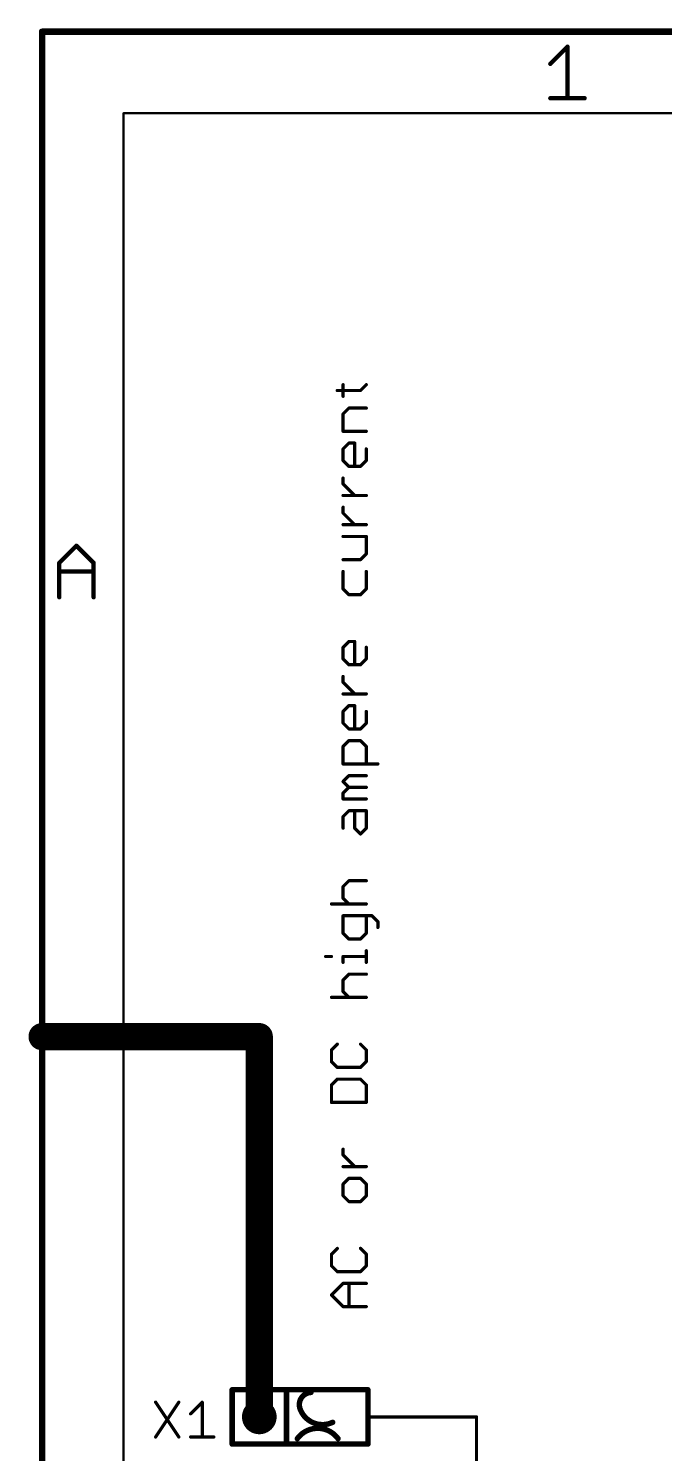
# Model space of a CAD drawing. Extents: x -44 to 217, y -56 to 126.
# Drawn here: x -43.8 to -14.1, y 59.2 to 125.9 of the extents above; entities that cross this region are included whole.
import ezdxf

# ---------------------------------------------------------------- set-up
doc = ezdxf.new("R2010")
doc.units = 0
for name, color, linetype in [('91', 94, 'CONTINUOUS'), ('94', 14, 'CONTINUOUS'), ('95', 251, 'CONTINUOUS')]:
    doc.layers.add(name, color=color, linetype=linetype)

msp = doc.modelspace()

# ---------------------------------------------------------------- linework, layer by layer
at = {"layer": '91'}
for points, const_width in [([(-29.1009, 108.6823), (-29.1009, 109.2246)], 0.1524), ([(-28.2874, 108.9534), (-28.0162, 109.2246)], 0.1524), ([(-29.372, 108.9534), (-28.2874, 108.9534)], 0.1524), ([(-29.1009, 107.8586), (-28.8297, 108.1298)], 0.1524), ([(-28.8297, 108.1298), (-28.0162, 108.1298)], 0.1524), ([(-29.1009, 107.0451), (-29.1009, 107.8586)], 0.1524), ([(-28.0162, 107.0451), (-29.1009, 107.0451)], 0.1524), ([(-29.1009, 106.2214), (-28.8297, 106.4926)], 0.1524), ([(-29.1009, 105.6791), (-29.1009, 106.2214)], 0.1524), ([(-28.8297, 106.4926), (-28.5585, 106.4926)], 0.1524), ([(-28.5585, 106.4926), (-28.5585, 105.4079)], 0.1524), ([(-28.0162, 106.2214), (-28.0162, 105.6791)], 0.1524), ([(-28.8297, 105.4079), (-29.1009, 105.6791)], 0.1524), ([(-28.2874, 105.4079), (-28.8297, 105.4079)], 0.1524), ([(-28.0162, 105.6791), (-28.2874, 105.4079)], 0.1524), ([(-29.1009, 104.586), (-29.1009, 104.8571)], 0.1524), ([(-28.5585, 104.0437), (-29.1009, 104.586)], 0.1524), ([(-28.0162, 104.0437), (-29.1009, 104.0437)], 0.1524), ([(-29.1009, 103.2217), (-29.1009, 103.4929)], 0.1524), ([(-28.5585, 102.6794), (-29.1009, 103.2217)], 0.1524), ([(-28.0162, 102.6794), (-29.1009, 102.6794)], 0.1524), ([(-28.0162, 102.1269), (-29.1009, 102.1269)], 0.1524), ([(-28.0162, 101.3134), (-28.0162, 102.1269)], 0.1524), ([(-28.2874, 101.0422), (-28.0162, 101.3134)], 0.1524), ([(-29.1009, 101.0422), (-28.2874, 101.0422)], 0.1524), ([(-29.1009, 100.4897), (-29.1009, 99.6762)], 0.1524), ([(-28.0162, 99.6762), (-28.0162, 100.4897)], 0.1524), ([(-29.1009, 99.6762), (-28.8297, 99.405)], 0.1524), ([(-28.8297, 99.405), (-28.2874, 99.405)], 0.1524), ([(-28.2874, 99.405), (-28.0162, 99.6762)], 0.1524), ([(-29.1009, 96.9442), (-28.8297, 97.2154)], 0.1524), ([(-28.8297, 97.2154), (-28.5585, 97.2154)], 0.1524), ([(-28.5585, 97.2154), (-28.5585, 96.1307)], 0.1524), ([(-29.1009, 96.4019), (-29.1009, 96.9442)], 0.1524), ([(-28.0162, 96.9442), (-28.0162, 96.4019)], 0.1524), ([(-28.8297, 96.1307), (-29.1009, 96.4019)], 0.1524), ([(-28.2874, 96.1307), (-28.8297, 96.1307)], 0.1524), ([(-28.0162, 96.4019), (-28.2874, 96.1307)], 0.1524), ([(-29.1009, 95.3088), (-29.1009, 95.5799)], 0.1524), ([(-28.5585, 94.7664), (-29.1009, 95.3088)], 0.1524), ([(-28.0162, 94.7664), (-29.1009, 94.7664)], 0.1524), ([(-29.1009, 93.9428), (-28.8297, 94.2139)], 0.1524), ([(-29.1009, 93.4004), (-29.1009, 93.9428)], 0.1524), ([(-28.8297, 94.2139), (-28.5585, 94.2139)], 0.1524), ([(-28.5585, 94.2139), (-28.5585, 93.1293)], 0.1524), ([(-28.0162, 93.9428), (-28.0162, 93.4004)], 0.1524), ([(-28.8297, 93.1293), (-29.1009, 93.4004)], 0.1524), ([(-28.0162, 93.4004), (-28.2874, 93.1293)], 0.1524), ([(-29.1009, 92.3056), (-28.8297, 92.5768)], 0.1524), ([(-28.2874, 93.1293), (-28.8297, 93.1293)], 0.1524), ([(-28.8297, 92.5768), (-28.2874, 92.5768)], 0.1524), ([(-28.2874, 92.5768), (-28.0162, 92.3056)], 0.1524), ([(-29.1009, 91.4921), (-29.1009, 92.3056)], 0.1524), ([(-28.0162, 92.3056), (-28.0162, 91.4921)], 0.1524), ([(-27.4739, 91.4921), (-29.1009, 91.4921)], 0.1524), ([(-29.1009, 90.6685), (-28.8297, 90.9396)], 0.1524), ([(-28.8297, 90.3973), (-29.1009, 90.6685)], 0.1524), ([(-28.8297, 90.9396), (-28.0162, 90.9396)], 0.1524), ([(-29.1009, 90.1261), (-28.8297, 90.3973)], 0.1524), ([(-29.1009, 89.855), (-29.1009, 90.1261)], 0.1524), ([(-28.8297, 90.3973), (-28.0162, 90.3973)], 0.1524), ([(-28.0162, 89.855), (-29.1009, 89.855)], 0.1524), ([(-29.1009, 89.0313), (-28.8297, 89.3025)], 0.1524), ([(-28.8297, 89.3025), (-28.0162, 89.3025)], 0.1524), ([(-28.5585, 88.489), (-28.5585, 89.3025)], 0.1524), ([(-28.0162, 89.3025), (-28.0162, 88.489)], 0.1524), ([(-29.1009, 88.489), (-29.1009, 89.0313)], 0.1524), ([(-28.2874, 88.2178), (-28.5585, 88.489)], 0.1524), ([(-28.0162, 88.489), (-28.2874, 88.2178)], 0.1524), ([(-29.1009, 85.757), (-28.8297, 86.0282)], 0.1524), ([(-28.8297, 86.0282), (-28.0162, 86.0282)], 0.1524), ([(-29.1009, 85.2147), (-29.1009, 85.757)], 0.1524), ([(-28.8297, 84.9435), (-29.1009, 85.2147)], 0.1524), ([(-29.6432, 84.9435), (-28.0162, 84.9435)], 0.1524), ([(-27.745, 84.391), (-29.1009, 84.391)], 0.1524), ([(-29.1009, 84.391), (-29.1009, 83.5775)], 0.1524), ([(-28.0162, 83.5775), (-28.0162, 84.391)], 0.1524), ([(-27.4739, 84.1198), (-27.745, 84.391)], 0.1524), ([(-27.4739, 83.8487), (-27.4739, 84.1198)], 0.1524), ([(-29.1009, 83.5775), (-28.8297, 83.3063)], 0.1524), ([(-28.8297, 83.3063), (-28.2874, 83.3063)], 0.1524), ([(-28.2874, 83.3063), (-28.0162, 83.5775)], 0.1524), ([(-28.0162, 82.2149), (-28.0162, 82.7572)], 0.1524), ([(-29.9144, 82.4861), (-29.6432, 82.4861)], 0.1524), ([(-29.1009, 82.2149), (-29.1009, 82.4861)], 0.1524), ([(-29.1009, 82.4861), (-28.0162, 82.4861)], 0.1524), ([(-29.1009, 81.3912), (-28.8297, 81.6624)], 0.1524), ([(-29.1009, 80.8489), (-29.1009, 81.3912)], 0.1524), ([(-28.8297, 81.6624), (-28.0162, 81.6624)], 0.1524), ([(-29.6432, 80.5777), (-28.0162, 80.5777)], 0.1524), ([(-28.8297, 80.5777), (-29.1009, 80.8489)], 0.1524), ([(-33.02, 78.74), (-43.18, 78.74)], 1.27), ([(-33.02, 60.96), (-33.02, 78.74)], 1.27), ([(-29.372, 78.3881), (-29.6432, 78.1169)], 0.1524), ([(-29.6432, 78.1169), (-29.6432, 77.5746)], 0.1524), ([(-28.0162, 78.1169), (-28.2874, 78.3881)], 0.1524), ([(-28.0162, 77.5746), (-28.0162, 78.1169)], 0.1524), ([(-29.6432, 77.5746), (-29.372, 77.3034)], 0.1524), ([(-29.372, 77.3034), (-28.2874, 77.3034)], 0.1524), ([(-28.2874, 77.3034), (-28.0162, 77.5746)], 0.1524), ([(-29.372, 76.7509), (-29.6432, 76.4798)], 0.1524), ([(-28.2874, 76.7509), (-29.372, 76.7509)], 0.1524), ([(-28.0162, 76.4798), (-28.2874, 76.7509)], 0.1524), ([(-29.6432, 76.4798), (-29.6432, 75.6663)], 0.1524), ([(-28.0162, 75.6663), (-28.0162, 76.4798)], 0.1524), ([(-29.6432, 75.6663), (-28.0162, 75.6663)], 0.1524), ([(-29.1009, 73.2072), (-29.1009, 73.4783)], 0.1524), ([(-28.5585, 72.6648), (-29.1009, 73.2072)], 0.1524), ([(-28.0162, 72.6648), (-29.1009, 72.6648)], 0.1524), ([(-28.8297, 72.1123), (-29.1009, 71.8412)], 0.1524), ([(-28.2874, 72.1123), (-28.8297, 72.1123)], 0.1524), ([(-28.0162, 71.8412), (-28.2874, 72.1123)], 0.1524), ([(-29.1009, 71.8412), (-29.1009, 71.2988)], 0.1524), ([(-29.1009, 71.2988), (-28.8297, 71.0277)], 0.1524), ([(-28.2874, 71.0277), (-28.0162, 71.2988)], 0.1524), ([(-28.0162, 71.2988), (-28.0162, 71.8412)], 0.1524), ([(-28.8297, 71.0277), (-28.2874, 71.0277)], 0.1524), ([(-29.372, 68.838), (-29.6432, 68.5669)], 0.1524), ([(-29.6432, 68.5669), (-29.6432, 68.0245)], 0.1524), ([(-28.0162, 68.5669), (-28.2874, 68.838)], 0.1524), ([(-28.0162, 68.0245), (-28.0162, 68.5669)], 0.1524), ([(-29.6432, 68.0245), (-29.372, 67.7534)], 0.1524), ([(-28.2874, 67.7534), (-28.0162, 68.0245)], 0.1524), ([(-29.372, 67.7534), (-28.2874, 67.7534)], 0.1524), ([(-29.6432, 66.6585), (-29.1009, 67.2009)], 0.1524), ([(-29.1009, 66.1162), (-29.6432, 66.6585)], 0.1524), ([(-29.1009, 67.2009), (-28.0162, 67.2009)], 0.1524), ([(-28.8297, 66.1162), (-28.8297, 67.2009)], 0.1524), ([(-28.0162, 66.1162), (-29.1009, 66.1162)], 0.1524), ([(-22.86, 58.42), (-22.86, 60.96)], 0.1524)]:
    msp.add_lwpolyline(points, dxfattribs=dict(at, const_width=const_width))
for points, const_width in [([(-29.0628, 109.2246, 1), (-29.139, 109.2246)], 0.0762), ([(-27.9893, 109.1977, 1), (-28.0431, 109.2515)], 0.0762), ([(-29.372, 108.9915, 1), (-29.372, 108.9153)], 0.0762), ([(-29.139, 108.6823, 1), (-29.0628, 108.6823)], 0.0762), ([(-28.3143, 108.9804, 1), (-28.2604, 108.9265)], 0.0762), ([(-28.2874, 108.9153, 1), (-28.2874, 108.9915)], 0.0762), ([(-28.8297, 108.1679, 1), (-28.8297, 108.0917)], 0.0762), ([(-28.8028, 108.1028, 1), (-28.8566, 108.1567)], 0.0762), ([(-28.0162, 108.0917, 1), (-28.0162, 108.1679)], 0.0762), ([(-29.0628, 107.8586, 1), (-29.139, 107.8586)], 0.0762), ([(-29.1278, 107.8855, 1), (-29.0739, 107.8317)], 0.0762), ([(-29.1009, 107.0832, 1), (-29.1009, 107.007)], 0.0762), ([(-29.139, 107.0451, 1), (-29.0628, 107.0451)], 0.0762), ([(-28.0162, 107.007, 1), (-28.0162, 107.0832)], 0.0762), ([(-29.0628, 106.2214, 1), (-29.139, 106.2214)], 0.0762), ([(-29.1278, 106.2484, 1), (-29.0739, 106.1945)], 0.0762), ([(-28.8297, 106.5307, 1), (-28.8297, 106.4545)], 0.0762), ([(-28.8028, 106.4657, 1), (-28.8566, 106.5196)], 0.0762), ([(-28.5204, 106.4926, 1), (-28.5966, 106.4926)], 0.0762), ([(-28.5585, 106.4545, 1), (-28.5585, 106.5307)], 0.0762), ([(-27.9781, 106.2214, 1), (-28.0543, 106.2214)], 0.0762), ([(-29.0739, 105.7061, 1), (-29.1278, 105.6522)], 0.0762), ([(-29.139, 105.6791, 1), (-29.0628, 105.6791)], 0.0762), ([(-28.8297, 105.446, 1), (-28.8297, 105.3698)], 0.0762), ([(-28.8566, 105.381, 1), (-28.8028, 105.4349)], 0.0762), ([(-28.5966, 105.4079, 1), (-28.5204, 105.4079)], 0.0762), ([(-28.3143, 105.4349, 1), (-28.2604, 105.381)], 0.0762), ([(-28.2874, 105.3698, 1), (-28.2874, 105.446)], 0.0762), ([(-28.0543, 105.6791, 1), (-27.9781, 105.6791)], 0.0762), ([(-27.9893, 105.6522, 1), (-28.0431, 105.7061)], 0.0762), ([(-29.0628, 104.8571, 1), (-29.139, 104.8571)], 0.0762), ([(-29.0739, 104.6129, 1), (-29.1278, 104.559)], 0.0762), ([(-29.139, 104.586, 1), (-29.0628, 104.586)], 0.0762), ([(-29.1009, 104.0818, 1), (-29.1009, 104.0056)], 0.0762), ([(-28.5855, 104.0167, 1), (-28.5316, 104.0706)], 0.0762), ([(-28.0162, 104.0056, 1), (-28.0162, 104.0818)], 0.0762), ([(-29.0628, 103.4929, 1), (-29.139, 103.4929)], 0.0762), ([(-29.0739, 103.2486, 1), (-29.1278, 103.1947)], 0.0762), ([(-29.139, 103.2217, 1), (-29.0628, 103.2217)], 0.0762), ([(-29.1009, 102.7175, 1), (-29.1009, 102.6413)], 0.0762), ([(-28.5855, 102.6524, 1), (-28.5316, 102.7063)], 0.0762), ([(-28.0162, 102.6413, 1), (-28.0162, 102.7175)], 0.0762), ([(-29.1009, 102.165, 1), (-29.1009, 102.0888)], 0.0762), ([(-27.9781, 102.1269, 1), (-28.0543, 102.1269)], 0.0762), ([(-28.0162, 102.0888, 1), (-28.0162, 102.165)], 0.0762), ([(-28.0543, 101.3134, 1), (-27.9781, 101.3134)], 0.0762), ([(-27.9893, 101.2864, 1), (-28.0431, 101.3403)], 0.0762), ([(-29.1009, 101.0803, 1), (-29.1009, 101.0041)], 0.0762), ([(-28.3143, 101.0691, 1), (-28.2604, 101.0153)], 0.0762), ([(-28.2874, 101.0041, 1), (-28.2874, 101.0803)], 0.0762), ([(-29.0628, 100.4897, 1), (-29.139, 100.4897)], 0.0762), ([(-27.9781, 100.4897, 1), (-28.0543, 100.4897)], 0.0762), ([(-29.139, 99.6762, 1), (-29.0628, 99.6762)], 0.0762), ([(-29.0739, 99.7031, 1), (-29.1278, 99.6493)], 0.0762), ([(-28.8297, 99.4431, 1), (-28.8297, 99.3669)], 0.0762), ([(-28.8566, 99.3781, 1), (-28.8028, 99.432)], 0.0762), ([(-28.3143, 99.432, 1), (-28.2604, 99.3781)], 0.0762), ([(-28.2874, 99.3669, 1), (-28.2874, 99.4431)], 0.0762), ([(-28.0543, 99.6762, 1), (-27.9781, 99.6762)], 0.0762), ([(-27.9893, 99.6493, 1), (-28.0431, 99.7031)], 0.0762), ([(-28.8297, 97.2535, 1), (-28.8297, 97.1773)], 0.0762), ([(-28.8028, 97.1884, 1), (-28.8566, 97.2423)], 0.0762), ([(-28.5204, 97.2154, 1), (-28.5966, 97.2154)], 0.0762), ([(-28.5585, 97.1773, 1), (-28.5585, 97.2535)], 0.0762), ([(-29.0628, 96.9442, 1), (-29.139, 96.9442)], 0.0762), ([(-29.1278, 96.9712, 1), (-29.0739, 96.9173)], 0.0762), ([(-27.9781, 96.9442, 1), (-28.0543, 96.9442)], 0.0762), ([(-29.139, 96.4019, 1), (-29.0628, 96.4019)], 0.0762), ([(-29.0739, 96.4288, 1), (-29.1278, 96.375)], 0.0762), ([(-28.8297, 96.1688, 1), (-28.8297, 96.0926)], 0.0762), ([(-28.8566, 96.1038, 1), (-28.8028, 96.1577)], 0.0762), ([(-28.5966, 96.1307, 1), (-28.5204, 96.1307)], 0.0762), ([(-28.3143, 96.1577, 1), (-28.2604, 96.1038)], 0.0762), ([(-28.2874, 96.0926, 1), (-28.2874, 96.1688)], 0.0762), ([(-28.0543, 96.4019, 1), (-27.9781, 96.4019)], 0.0762), ([(-27.9893, 96.375, 1), (-28.0431, 96.4288)], 0.0762), ([(-29.0628, 95.5799, 1), (-29.139, 95.5799)], 0.0762), ([(-29.0739, 95.3357, 1), (-29.1278, 95.2818)], 0.0762), ([(-29.139, 95.3088, 1), (-29.0628, 95.3088)], 0.0762), ([(-29.1009, 94.8045, 1), (-29.1009, 94.7283)], 0.0762), ([(-28.5855, 94.7395, 1), (-28.5316, 94.7934)], 0.0762), ([(-28.0162, 94.7283, 1), (-28.0162, 94.8045)], 0.0762), ([(-29.0628, 93.9428, 1), (-29.139, 93.9428)], 0.0762), ([(-29.1278, 93.9697, 1), (-29.0739, 93.9158)], 0.0762), ([(-28.8297, 94.252, 1), (-28.8297, 94.1758)], 0.0762), ([(-28.8028, 94.187, 1), (-28.8566, 94.2409)], 0.0762), ([(-28.5204, 94.2139, 1), (-28.5966, 94.2139)], 0.0762), ([(-28.5585, 94.1758, 1), (-28.5585, 94.252)], 0.0762), ([(-27.9781, 93.9428, 1), (-28.0543, 93.9428)], 0.0762), ([(-29.0739, 93.4274, 1), (-29.1278, 93.3735)], 0.0762), ([(-29.139, 93.4004, 1), (-29.0628, 93.4004)], 0.0762), ([(-28.0543, 93.4004, 1), (-27.9781, 93.4004)], 0.0762), ([(-27.9893, 93.3735, 1), (-28.0431, 93.4274)], 0.0762), ([(-28.8297, 93.1674, 1), (-28.8297, 93.0912)], 0.0762), ([(-28.8297, 92.6149, 1), (-28.8297, 92.5387)], 0.0762), ([(-28.8566, 93.1023, 1), (-28.8028, 93.1562)], 0.0762), ([(-28.8028, 92.5498, 1), (-28.8566, 92.6037)], 0.0762), ([(-28.5966, 93.1293, 1), (-28.5204, 93.1293)], 0.0762), ([(-28.3143, 93.1562, 1), (-28.2604, 93.1023)], 0.0762), ([(-28.2604, 92.6037, 1), (-28.3143, 92.5498)], 0.0762), ([(-28.2874, 93.0912, 1), (-28.2874, 93.1674)], 0.0762), ([(-28.2874, 92.5387, 1), (-28.2874, 92.6149)], 0.0762), ([(-29.0628, 92.3056, 1), (-29.139, 92.3056)], 0.0762), ([(-29.1278, 92.3326, 1), (-29.0739, 92.2787)], 0.0762), ([(-27.9781, 92.3056, 1), (-28.0543, 92.3056)], 0.0762), ([(-28.0431, 92.2787, 1), (-27.9893, 92.3326)], 0.0762), ([(-29.1009, 91.5302, 1), (-29.1009, 91.454)], 0.0762), ([(-29.139, 91.4921, 1), (-29.0628, 91.4921)], 0.0762), ([(-28.0543, 91.4921, 1), (-27.9781, 91.4921)], 0.0762), ([(-27.4739, 91.454, 1), (-27.4739, 91.5302)], 0.0762), ([(-29.0739, 90.6954, 1), (-29.1278, 90.6415)], 0.0762), ([(-29.1278, 90.6954, 1), (-29.0739, 90.6415)], 0.0762), ([(-28.8297, 90.9777, 1), (-28.8297, 90.9015)], 0.0762), ([(-28.8028, 90.9127, 1), (-28.8566, 90.9666)], 0.0762), ([(-28.0162, 90.9015, 1), (-28.0162, 90.9777)], 0.0762), ([(-29.0628, 90.1261, 1), (-29.139, 90.1261)], 0.0762), ([(-29.1278, 90.1531, 1), (-29.0739, 90.0992)], 0.0762), ([(-28.8297, 90.4354, 1), (-28.8297, 90.3592)], 0.0762), ([(-28.8028, 90.3704, 1), (-28.8566, 90.4242)], 0.0762), ([(-28.8566, 90.3704, 1), (-28.8028, 90.4242)], 0.0762), ([(-28.0162, 90.3592, 1), (-28.0162, 90.4354)], 0.0762), ([(-29.1009, 89.8931, 1), (-29.1009, 89.8169)], 0.0762), ([(-29.139, 89.855, 1), (-29.0628, 89.855)], 0.0762), ([(-28.8297, 89.3406, 1), (-28.8297, 89.2644)], 0.0762), ([(-28.8028, 89.2755, 1), (-28.8566, 89.3294)], 0.0762), ([(-28.5204, 89.3025, 1), (-28.5966, 89.3025)], 0.0762), ([(-27.9781, 89.3025, 1), (-28.0543, 89.3025)], 0.0762), ([(-28.0162, 89.8169, 1), (-28.0162, 89.8931)], 0.0762), ([(-28.0162, 89.2644, 1), (-28.0162, 89.3406)], 0.0762), ([(-29.0628, 89.0313, 1), (-29.139, 89.0313)], 0.0762), ([(-29.1278, 89.0582, 1), (-29.0739, 89.0044)], 0.0762), ([(-29.139, 88.489, 1), (-29.0628, 88.489)], 0.0762), ([(-28.5316, 88.5159, 1), (-28.5855, 88.462)], 0.0762), ([(-28.5966, 88.489, 1), (-28.5204, 88.489)], 0.0762), ([(-28.3143, 88.2448, 1), (-28.2604, 88.1909)], 0.0762), ([(-28.3143, 88.1909, 1), (-28.2604, 88.2448)], 0.0762), ([(-28.0543, 88.489, 1), (-27.9781, 88.489)], 0.0762), ([(-27.9893, 88.462, 1), (-28.0431, 88.5159)], 0.0762), ([(-28.8297, 86.0663, 1), (-28.8297, 85.9901)], 0.0762), ([(-28.8028, 86.0012, 1), (-28.8566, 86.0551)], 0.0762), ([(-28.0162, 85.9901, 1), (-28.0162, 86.0663)], 0.0762), ([(-29.0628, 85.757, 1), (-29.139, 85.757)], 0.0762), ([(-29.1278, 85.7839, 1), (-29.0739, 85.73)], 0.0762), ([(-29.0739, 85.2416, 1), (-29.1278, 85.1877)], 0.0762), ([(-29.6432, 84.9816, 1), (-29.6432, 84.9054)], 0.0762), ([(-29.139, 85.2147, 1), (-29.0628, 85.2147)], 0.0762), ([(-28.8566, 84.9166, 1), (-28.8028, 84.9704)], 0.0762), ([(-28.0162, 84.9054, 1), (-28.0162, 84.9816)], 0.0762), ([(-29.1009, 84.4291, 1), (-29.1009, 84.3529)], 0.0762), ([(-29.0628, 84.391, 1), (-29.139, 84.391)], 0.0762), ([(-27.9781, 84.391, 1), (-28.0543, 84.391)], 0.0762), ([(-27.7181, 84.4179, 1), (-27.772, 84.3641)], 0.0762), ([(-27.745, 84.3529, 1), (-27.745, 84.4291)], 0.0762), ([(-27.4358, 84.1198, 1), (-27.512, 84.1198)], 0.0762), ([(-27.5008, 84.0929, 1), (-27.4469, 84.1468)], 0.0762), ([(-29.139, 83.5775, 1), (-29.0628, 83.5775)], 0.0762), ([(-29.0739, 83.6044, 1), (-29.1278, 83.5506)], 0.0762), ([(-28.8297, 83.3444, 1), (-28.8297, 83.2682)], 0.0762), ([(-28.8566, 83.2794, 1), (-28.8028, 83.3333)], 0.0762), ([(-28.3143, 83.3333, 1), (-28.2604, 83.2794)], 0.0762), ([(-28.2874, 83.2682, 1), (-28.2874, 83.3444)], 0.0762), ([(-28.0543, 83.5775, 1), (-27.9781, 83.5775)], 0.0762), ([(-27.9893, 83.5506, 1), (-28.0431, 83.6044)], 0.0762), ([(-27.512, 83.8487, 1), (-27.4358, 83.8487)], 0.0762), ([(-27.9781, 82.7572, 1), (-28.0543, 82.7572)], 0.0762), ([(-29.9144, 82.5242, 1), (-29.9144, 82.448)], 0.0762), ([(-29.6432, 82.448, 1), (-29.6432, 82.5242)], 0.0762), ([(-29.0628, 82.4861, 1), (-29.139, 82.4861)], 0.0762), ([(-29.1009, 82.5242, 1), (-29.1009, 82.448)], 0.0762), ([(-29.139, 82.2149, 1), (-29.0628, 82.2149)], 0.0762), ([(-28.0543, 82.2149, 1), (-27.9781, 82.2149)], 0.0762), ([(-28.0162, 82.448, 1), (-28.0162, 82.5242)], 0.0762), ([(-29.0628, 81.3912, 1), (-29.139, 81.3912)], 0.0762), ([(-29.1278, 81.4182, 1), (-29.0739, 81.3643)], 0.0762), ([(-28.8297, 81.7005, 1), (-28.8297, 81.6243)], 0.0762), ([(-28.8028, 81.6355, 1), (-28.8566, 81.6893)], 0.0762), ([(-28.0162, 81.6243, 1), (-28.0162, 81.7005)], 0.0762), ([(-29.6432, 80.6158, 1), (-29.6432, 80.5396)], 0.0762), ([(-29.0739, 80.8759, 1), (-29.1278, 80.822)], 0.0762), ([(-29.139, 80.8489, 1), (-29.0628, 80.8489)], 0.0762), ([(-28.8566, 80.5508, 1), (-28.8028, 80.6047)], 0.0762), ([(-28.0162, 80.5396, 1), (-28.0162, 80.6158)], 0.0762), ([(-43.18, 79.0575, 1), (-43.18, 78.4225)], 0.635), ([(-32.7025, 78.74, 1), (-33.3375, 78.74)], 0.635), ([(-33.02, 78.4225, 1), (-33.02, 79.0575)], 0.635), ([(-29.6051, 78.1169, 1), (-29.6813, 78.1169)], 0.0762), ([(-29.6701, 78.1439, 1), (-29.6162, 78.09)], 0.0762), ([(-29.3451, 78.3612, 1), (-29.399, 78.415)], 0.0762), ([(-28.2604, 78.415, 1), (-28.3143, 78.3612)], 0.0762), ([(-27.9781, 78.1169, 1), (-28.0543, 78.1169)], 0.0762), ([(-28.0431, 78.09, 1), (-27.9893, 78.1439)], 0.0762), ([(-29.6813, 77.5746, 1), (-29.6051, 77.5746)], 0.0762), ([(-29.6162, 77.6015, 1), (-29.6701, 77.5477)], 0.0762), ([(-29.372, 77.3415, 1), (-29.372, 77.2653)], 0.0762), ([(-29.399, 77.2765, 1), (-29.3451, 77.3304)], 0.0762), ([(-28.3143, 77.3304, 1), (-28.2604, 77.2765)], 0.0762), ([(-28.2874, 77.2653, 1), (-28.2874, 77.3415)], 0.0762), ([(-28.0543, 77.5746, 1), (-27.9781, 77.5746)], 0.0762), ([(-27.9893, 77.5477, 1), (-28.0431, 77.6015)], 0.0762), ([(-29.372, 76.789, 1), (-29.372, 76.7128)], 0.0762), ([(-29.3451, 76.724, 1), (-29.399, 76.7779)], 0.0762), ([(-28.2604, 76.7779, 1), (-28.3143, 76.724)], 0.0762), ([(-28.2874, 76.7128, 1), (-28.2874, 76.789)], 0.0762), ([(-29.6051, 76.4798, 1), (-29.6813, 76.4798)], 0.0762), ([(-29.6701, 76.5067, 1), (-29.6162, 76.4528)], 0.0762), ([(-27.9781, 76.4798, 1), (-28.0543, 76.4798)], 0.0762), ([(-28.0431, 76.4528, 1), (-27.9893, 76.5067)], 0.0762), ([(-29.6432, 75.7044, 1), (-29.6432, 75.6282)], 0.0762), ([(-29.6813, 75.6663, 1), (-29.6051, 75.6663)], 0.0762), ([(-28.0543, 75.6663, 1), (-27.9781, 75.6663)], 0.0762), ([(-28.0162, 75.6282, 1), (-28.0162, 75.7044)], 0.0762), ([(-29.0628, 73.4783, 1), (-29.139, 73.4783)], 0.0762), ([(-29.0739, 73.2341, 1), (-29.1278, 73.1802)], 0.0762), ([(-29.139, 73.2072, 1), (-29.0628, 73.2072)], 0.0762), ([(-29.1009, 72.7029, 1), (-29.1009, 72.6267)], 0.0762), ([(-28.5855, 72.6379, 1), (-28.5316, 72.6918)], 0.0762), ([(-28.0162, 72.6267, 1), (-28.0162, 72.7029)], 0.0762), ([(-28.8297, 72.1504, 1), (-28.8297, 72.0742)], 0.0762), ([(-28.8028, 72.0854, 1), (-28.8566, 72.1393)], 0.0762), ([(-28.2604, 72.1393, 1), (-28.3143, 72.0854)], 0.0762), ([(-28.2874, 72.0742, 1), (-28.2874, 72.1504)], 0.0762), ([(-29.0628, 71.8412, 1), (-29.139, 71.8412)], 0.0762), ([(-29.1278, 71.8681, 1), (-29.0739, 71.8142)], 0.0762), ([(-29.0739, 71.3258, 1), (-29.1278, 71.2719)], 0.0762), ([(-29.139, 71.2988, 1), (-29.0628, 71.2988)], 0.0762), ([(-27.9781, 71.8412, 1), (-28.0543, 71.8412)], 0.0762), ([(-28.0543, 71.2988, 1), (-27.9781, 71.2988)], 0.0762), ([(-28.0431, 71.8142, 1), (-27.9893, 71.8681)], 0.0762), ([(-27.9893, 71.2719, 1), (-28.0431, 71.3258)], 0.0762), ([(-28.8297, 71.0658, 1), (-28.8297, 70.9896)], 0.0762), ([(-28.8566, 71.0007, 1), (-28.8028, 71.0546)], 0.0762), ([(-28.3143, 71.0546, 1), (-28.2604, 71.0007)], 0.0762), ([(-28.2874, 70.9896, 1), (-28.2874, 71.0658)], 0.0762), ([(-29.6051, 68.5669, 1), (-29.6813, 68.5669)], 0.0762), ([(-29.6701, 68.5938, 1), (-29.6162, 68.5399)], 0.0762), ([(-29.3451, 68.8111, 1), (-29.399, 68.865)], 0.0762), ([(-28.2604, 68.865, 1), (-28.3143, 68.8111)], 0.0762), ([(-27.9781, 68.5669, 1), (-28.0543, 68.5669)], 0.0762), ([(-28.0431, 68.5399, 1), (-27.9893, 68.5938)], 0.0762), ([(-29.6162, 68.0515, 1), (-29.6701, 67.9976)], 0.0762), ([(-29.6813, 68.0245, 1), (-29.6051, 68.0245)], 0.0762), ([(-28.0543, 68.0245, 1), (-27.9781, 68.0245)], 0.0762), ([(-27.9893, 67.9976, 1), (-28.0431, 68.0515)], 0.0762), ([(-29.372, 67.7915, 1), (-29.372, 67.7153)], 0.0762), ([(-29.399, 67.7264, 1), (-29.3451, 67.7803)], 0.0762), ([(-28.3143, 67.7803, 1), (-28.2604, 67.7264)], 0.0762), ([(-28.2874, 67.7153, 1), (-28.2874, 67.7915)], 0.0762), ([(-29.6162, 66.6855, 1), (-29.6701, 66.6316)], 0.0762), ([(-29.6701, 66.6855, 1), (-29.6162, 66.6316)], 0.0762), ([(-29.1009, 67.239, 1), (-29.1009, 67.1628)], 0.0762), ([(-29.0739, 67.1739, 1), (-29.1278, 67.2278)], 0.0762), ([(-28.7916, 67.2009, 1), (-28.8678, 67.2009)], 0.0762), ([(-28.0162, 67.1628, 1), (-28.0162, 67.239)], 0.0762), ([(-29.1009, 66.1543, 1), (-29.1009, 66.0781)], 0.0762), ([(-29.1278, 66.0893, 1), (-29.0739, 66.1431)], 0.0762), ([(-28.8678, 66.1162, 1), (-28.7916, 66.1162)], 0.0762), ([(-28.0162, 66.0781, 1), (-28.0162, 66.1543)], 0.0762), ([(-33.3375, 60.96, 1), (-32.7025, 60.96)], 0.635), ([(-22.8219, 60.96, 1), (-22.8981, 60.96)], 0.0762)]:
    msp.add_lwpolyline(points, format="xyb", dxfattribs=dict(at, const_width=const_width))
at = {"layer": '94'}
for points, const_width in [([(-43.18, 125.73), (-43.18, -53.34)], 0.3), ([(217.17, 125.73), (-43.18, 125.73)], 0.3), ([(-19.4092, 124.2275), (-18.6062, 125.0305)], 0.2032), ([(-18.6062, 125.0305), (-18.6062, 122.6216)], 0.2032), ([(-19.4092, 122.6216), (-17.8033, 122.6216)], 0.2032), ([(-39.37, 121.92), (-39.37, -49.53)], 0.1), ([(213.36, 121.92), (-39.37, 121.92)], 0.1), ([(-42.375, 100.8913), (-41.5721, 101.6942)], 0.2032), ([(-41.5721, 101.6942), (-40.7691, 100.8913)], 0.2032), ([(-42.375, 99.2854), (-42.375, 100.8913)], 0.2032), ([(-40.7691, 100.8913), (-40.7691, 99.2854)], 0.2032), ([(-42.375, 100.4898), (-40.7691, 100.4898)], 0.2032), ([(-43.18, 79.0575), (-39.37, 79.0575)], 0.1), ([(-31.75, 62.23), (-34.29, 62.23)], 0.254), ([(-34.29, 62.23), (-34.29, 59.69)], 0.254), ([(-31.75, 62.23), (-27.94, 62.23)], 0.254), ([(-31.75, 59.69), (-31.75, 62.23)], 0.254), ([(-27.94, 62.23), (-27.94, 59.69)], 0.254), ([(-25.4, 60.96), (-27.94, 60.96)], 0.1524), ([(-22.86, 60.96), (-25.4, 60.96)], 0.1524), ([(-34.29, 59.69), (-31.75, 59.69)], 0.254), ([(-27.94, 59.69), (-31.75, 59.69)], 0.254)]:
    msp.add_lwpolyline(points, dxfattribs=dict(at, const_width=const_width))
for points, const_width in [([(-43.105, 125.73, 1), (-43.255, 125.73)], 0.15), ([(-43.18, 125.805, 1), (-43.18, 125.655)], 0.15), ([(-18.5554, 125.0305, 1), (-18.657, 125.0305)], 0.1016), ([(-18.5703, 124.9945, 1), (-18.6422, 125.0664)], 0.1016), ([(-19.4451, 124.2634, 1), (-19.3733, 124.1916)], 0.1016), ([(-19.4092, 122.6724, 1), (-19.4092, 122.5708)], 0.1016), ([(-18.657, 122.6216, 1), (-18.5554, 122.6216)], 0.1016), ([(-17.8033, 122.5708, 1), (-17.8033, 122.6724)], 0.1016), ([(-39.345, 121.92, 1), (-39.395, 121.92)], 0.05), ([(-39.37, 121.945, 1), (-39.37, 121.895)], 0.05), ([(-41.5362, 101.7301, 1), (-41.608, 101.6583)], 0.1016), ([(-41.5362, 101.6583, 1), (-41.608, 101.7301)], 0.1016), ([(-42.3242, 100.8913, 1), (-42.4258, 100.8913)], 0.1016), ([(-42.4109, 100.9272, 1), (-42.3391, 100.8553)], 0.1016), ([(-40.7183, 100.8913, 1), (-40.8199, 100.8913)], 0.1016), ([(-40.805, 100.8553, 1), (-40.7332, 100.9272)], 0.1016), ([(-42.375, 100.5406, 1), (-42.375, 100.439)], 0.1016), ([(-40.7691, 100.439, 1), (-40.7691, 100.5406)], 0.1016), ([(-42.4258, 99.2854, 1), (-42.3242, 99.2854)], 0.1016), ([(-40.8199, 99.2854, 1), (-40.7183, 99.2854)], 0.1016), ([(-43.18, 79.0825, 1), (-43.18, 79.0325)], 0.05), ([(-39.37, 79.0325, 1), (-39.37, 79.0825)], 0.05), ([(-34.29, 62.2935, 1), (-34.29, 62.1665)], 0.127), ([(-34.2265, 62.23, 1), (-34.3535, 62.23)], 0.127), ([(-31.75, 62.2935, 1), (-31.75, 62.1665)], 0.127), ([(-31.6865, 62.23, 1), (-31.8135, 62.23)], 0.127), ([(-31.75, 62.1665, 1), (-31.75, 62.2935)], 0.127), ([(-30.607, 62.103, 0.5001), (-31.115, 61.341)], 0.254), ([(-30.6035, 62.0396, 1), (-30.6105, 62.1664)], 0.127), ([(-27.8765, 62.23, 1), (-28.0035, 62.23)], 0.127), ([(-27.94, 62.1665, 1), (-27.94, 62.2935)], 0.127), ([(-33.02, 60.2761, 1), (-33.02, 61.6439, 1), (-33.02, 60.2761)], 0.254), ([(-31.115, 61.341, 0.4446), (-29.591, 60.706)], 0.254), ([(-31.0551, 61.3621, 1), (-31.1749, 61.3199)], 0.127), ([(-31.1749, 61.3199, 1), (-31.0551, 61.3621)], 0.127), ([(-29.5638, 60.6486, 1), (-29.6182, 60.7634)], 0.127), ([(-27.94, 60.9981, 1), (-27.94, 60.9219)], 0.0762), ([(-25.4, 60.9981, 1), (-25.4, 60.9219)], 0.0762), ([(-25.4, 60.9219, 1), (-25.4, 60.9981)], 0.0762), ([(-22.86, 60.9219, 1), (-22.86, 60.9981)], 0.0762), ([(-29.337, 59.944, 0.5067), (-31.242, 59.944)], 0.254), ([(-31.2932, 59.9816, 1), (-31.1908, 59.9064)], 0.127), ([(-29.3882, 59.9064, 1), (-29.2858, 59.9816)], 0.127), ([(-34.29, 59.7535, 1), (-34.29, 59.6265)], 0.127), ([(-34.3535, 59.69, 1), (-34.2265, 59.69)], 0.127), ([(-31.75, 59.7535, 1), (-31.75, 59.6265)], 0.127), ([(-31.8135, 59.69, 1), (-31.6865, 59.69)], 0.127), ([(-31.75, 59.6265, 1), (-31.75, 59.7535)], 0.127), ([(-28.0035, 59.69, 1), (-27.8765, 59.69)], 0.127), ([(-27.94, 59.6265, 1), (-27.94, 59.7535)], 0.127)]:
    msp.add_lwpolyline(points, format="xyb", dxfattribs=dict(at, const_width=const_width))
at = {"layer": '95', "const_width": 0.1524}
for points in [[(-37.8691, 61.6472), (-36.7845, 60.0202)], [(-36.7845, 61.6472), (-37.8691, 60.0202)], [(-36.232, 61.1049), (-35.6896, 61.6472)], [(-35.6896, 61.6472), (-35.6896, 60.0202)], [(-36.232, 60.0202), (-35.1473, 60.0202)]]:
    msp.add_lwpolyline(points, dxfattribs=at)
at = {"layer": '95', "const_width": 0.0762}
for points in [[(-37.8374, 61.6683, 1), (-37.9008, 61.6261)], [(-36.7528, 61.6261, 1), (-36.8162, 61.6683)], [(-35.6515, 61.6472, 1), (-35.7277, 61.6472)], [(-35.6627, 61.6202, 1), (-35.7166, 61.6741)], [(-36.2589, 61.1318, 1), (-36.205, 61.0779)], [(-37.9008, 60.0413, 1), (-37.8374, 59.9991)], [(-36.8162, 59.9991, 1), (-36.7528, 60.0413)], [(-36.232, 60.0583, 1), (-36.232, 59.9821)], [(-35.7277, 60.0202, 1), (-35.6515, 60.0202)], [(-35.1473, 59.9821, 1), (-35.1473, 60.0583)]]:
    msp.add_lwpolyline(points, format="xyb", dxfattribs=at)

doc.saveas('drawing.dxf')
